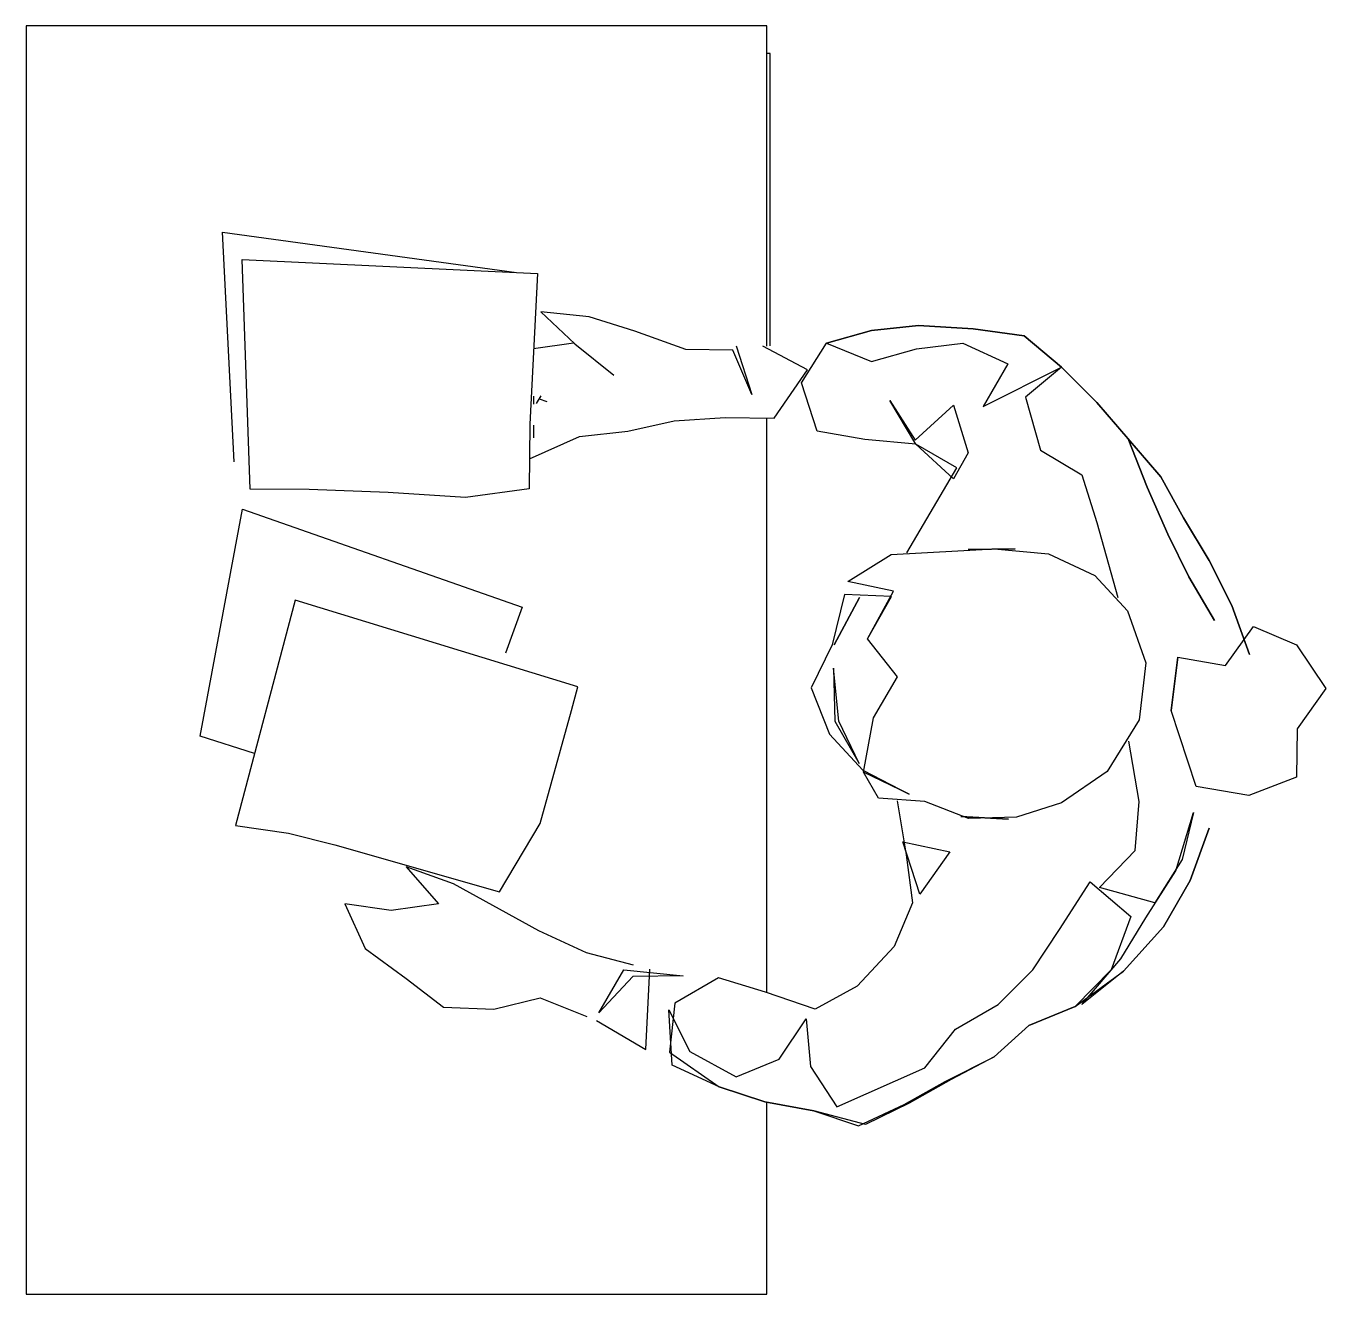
# Model space of a CAD drawing. Extents: x -0.43 to 0.96, y -0.72 to 0.63.
import ezdxf

# ---------------------------------------------------------------- set-up
doc = ezdxf.new("R2010")
doc.units = 0
doc.header["$MEASUREMENT"] = 0

msp = doc.modelspace()

# ---------------------------------------------------------------- linework, layer by layer
at = {"color": 0}
for points in [[(0.3602, 0.2898), (0.3602, 0.6311), (-0.429, 0.6311), (-0.429, -0.7201), (0.3602, -0.7201), (0.3602, -0.5157)], [(0.3638, 0.2901), (0.3638, 0.6018), (0.3602, 0.6018)], [(-0.2073, 0.1667), (-0.2198, 0.4113), (0.0934, 0.3684)], [(0.3275, 0.2904), (0.3441, 0.2383), (0.324, 0.2856), (0.2739, 0.2863), (0.2196, 0.3058), (0.1709, 0.3211), (0.1194, 0.3266), (0.1556, 0.2925), (0.1973, 0.2591)], [(0.5093, 0.0698), (0.5626, 0.1603), (0.5188, 0.1854), (0.4645, 0.1903), (0.4137, 0.1993), (0.397, 0.2508), (0.4235, 0.2932), (0.4715, 0.3065), (0.5216, 0.312), (0.58, 0.3085), (0.6343, 0.3009), (0.674, 0.2675), (0.7115, 0.2299), (0.7797, 0.1506), (0.8041, 0.1068), (0.8312, 0.0615), (0.8555, 0.0135), (0.8743, -0.0387), (0.8555, 0.0135), (0.8312, 0.0615), (0.8041, 0.1068), (0.7797, 0.1506), (0.7449, 0.191), (0.7651, 0.1395), (0.7874, 0.0894), (0.8096, 0.0441), (0.8368, -0.0025), (0.8096, 0.0441), (0.7874, 0.0894), (0.7651, 0.1395), (0.7449, 0.191), (0.7115, 0.2299), (0.674, 0.2675), (0.6357, 0.2355), (0.6517, 0.1791), (0.6955, 0.1527), (0.7115, 0.1019), (0.734, 0.0221)], [(0.674, 0.2675), (0.6343, 0.3009), (0.58, 0.3085), (0.5216, 0.312), (0.4715, 0.3065), (0.4235, 0.2932), (0.4715, 0.2737), (0.5195, 0.287), (0.5689, 0.2932), (0.6169, 0.271), (0.5905, 0.2257), (0.674, 0.2675)], [(0.154, 0.2932), (0.1117, 0.287)], [(0.1073, 0.1698), (0.1605, 0.1937), (0.212, 0.1993), (0.2614, 0.2104), (0.3156, 0.2139), (0.3678, 0.2132), (0.4033, 0.2647), (0.356, 0.2898)], [(0.1117, 0.2365), (0.1117, 0.2281)], [(0.1193, 0.2369), (0.1144, 0.2287)], [(0.1175, 0.2339), (0.1259, 0.231)], [(0.5591, 0.1485), (0.5188, 0.1854), (0.491, 0.232), (0.5181, 0.1896), (0.5591, 0.2271), (0.5745, 0.1763), (0.5591, 0.1485)], [(0.2857, 0.2132), (0.2857, 0.2132)], [(0.3602, -0.3989), (0.3602, 0.2132)], [(0.1117, 0.2056), (0.1117, 0.1922)], [(-0.1856, -0.1443), (-0.2435, -0.1258), (-0.1983, 0.1163), (0.0995, 0.0119), (0.0816, -0.0374)], [(0.4631, -0.1639), (0.4736, -0.1061), (0.4993, -0.0623), (0.4673, -0.022), (0.4951, 0.0288), (0.4464, 0.0393), (0.4924, 0.0678), (0.6023, 0.0741), (0.66, 0.0685), (0.7094, 0.0455), (0.7442, 0.008), (0.7637, -0.0477), (0.7567, -0.1082), (0.7227, -0.1632), (0.674, -0.1966), (0.6259, -0.2119), (0.5751, -0.2133), (0.5285, -0.1952), (0.4791, -0.1917), (0.4631, -0.1639)], [(0.6245, 0.0741), (0.5745, 0.0734), (0.6245, 0.0741)], [(0.5118, -0.1876), (0.4631, -0.1639), (0.4736, -0.1061), (0.4993, -0.0623), (0.4673, -0.022), (0.493, 0.0233), (0.443, 0.0254), (0.4297, -0.0282), (0.4075, -0.0741), (0.4269, -0.1235), (0.4624, -0.1618), (0.5118, -0.1876)], [(0.4318, -0.0282), (0.459, 0.0219), (0.4318, -0.0282)], [(0.7908, -0.0985), (0.7978, -0.0414), (0.8486, -0.0505), (0.8785, -0.0087), (0.9244, -0.0282), (0.9557, -0.0748), (0.9251, -0.118), (0.9244, -0.1695), (0.8736, -0.1889), (0.8173, -0.1792), (0.7908, -0.0985)], [(0.7978, -0.0414), (0.7908, -0.0985), (0.7978, -0.0414)], [(0.4583, -0.1549), (0.4367, -0.1096), (0.4311, -0.0533), (0.4325, -0.1096), (0.4583, -0.1549)], [(0.4991, -0.1945), (0.5084, -0.2523), (0.5153, -0.3031), (0.4958, -0.3497), (0.4562, -0.3921), (0.4116, -0.4165), (0.3588, -0.3984), (0.3087, -0.3831), (0.262, -0.4102), (0.2565, -0.4624), (0.3094, -0.4993), (0.3581, -0.5153), (0.4102, -0.525), (0.4576, -0.541), (0.5063, -0.5181), (0.5501, -0.4937), (0.6023, -0.4673), (0.6392, -0.4339), (0.6886, -0.4137), (0.74, -0.3761), (0.7825, -0.3288), (0.811, -0.2794), (0.8312, -0.2237), (0.811, -0.2794), (0.7825, -0.3288), (0.74, -0.3761), (0.6955, -0.4116), (0.7373, -0.3629), (0.7637, -0.3191), (0.7957, -0.269), (0.8145, -0.207), (0.8027, -0.2571), (0.7734, -0.3031), (0.7143, -0.2871), (0.7526, -0.2474), (0.7567, -0.1952), (0.7457, -0.1311)], [(0.5668, -0.2112), (0.6176, -0.214), (0.5668, -0.2112)], [(0.523, -0.294), (0.5049, -0.2383), (0.555, -0.2488), (0.523, -0.294)], [(0.218, -0.3696), (0.1681, -0.3566), (0.1173, -0.333), (0.0262, -0.2829), (-0.0239, -0.2648), (0.0102, -0.3044), (-0.0399, -0.3114), (-0.0893, -0.3044), (-0.0678, -0.3518), (-0.0239, -0.3838), (0.0157, -0.4144), (0.0693, -0.4165), (0.1187, -0.4046), (0.1684, -0.4244)], [(0.7046, -0.2808), (0.7477, -0.3177), (0.7268, -0.3747), (0.6886, -0.4137), (0.6392, -0.4339), (0.6023, -0.4673), (0.5564, -0.4916), (0.5118, -0.5167), (0.4652, -0.5396), (0.4102, -0.525), (0.3581, -0.5153), (0.3094, -0.4993), (0.2593, -0.4763), (0.2558, -0.4172), (0.2781, -0.4617), (0.3275, -0.4888), (0.3734, -0.47), (0.4019, -0.4269), (0.4068, -0.4777), (0.4346, -0.5208), (0.5285, -0.4791), (0.5612, -0.438), (0.6065, -0.4116), (0.6433, -0.3747), (0.6719, -0.3316), (0.7046, -0.2808)], [(0.1785, -0.4287), (0.2314, -0.4596), (0.2355, -0.3738)], [(0.2711, -0.381), (0.2175, -0.3817), (0.1813, -0.4206), (0.2078, -0.3747), (0.2711, -0.381)]]:
    msp.add_lwpolyline(points, dxfattribs=at)
for points in [[(-0.1273, 0.1373), (-0.1901, 0.1376), (-0.1988, 0.3823), (0.116, 0.3674), (0.1075, 0.2066), (0.107, 0.138), (0.0393, 0.1287), (-0.0431, 0.1339)], [(0.1588, -0.0732), (-0.1424, 0.0194), (-0.2058, -0.2207), (-0.1494, -0.229), (-0.1, -0.2415), (0.0753, -0.2916), (0.1185, -0.2186), (0.1519, -0.0982)]]:
    msp.add_lwpolyline(points, close=True, dxfattribs=at)

doc.saveas('drawing.dxf')
